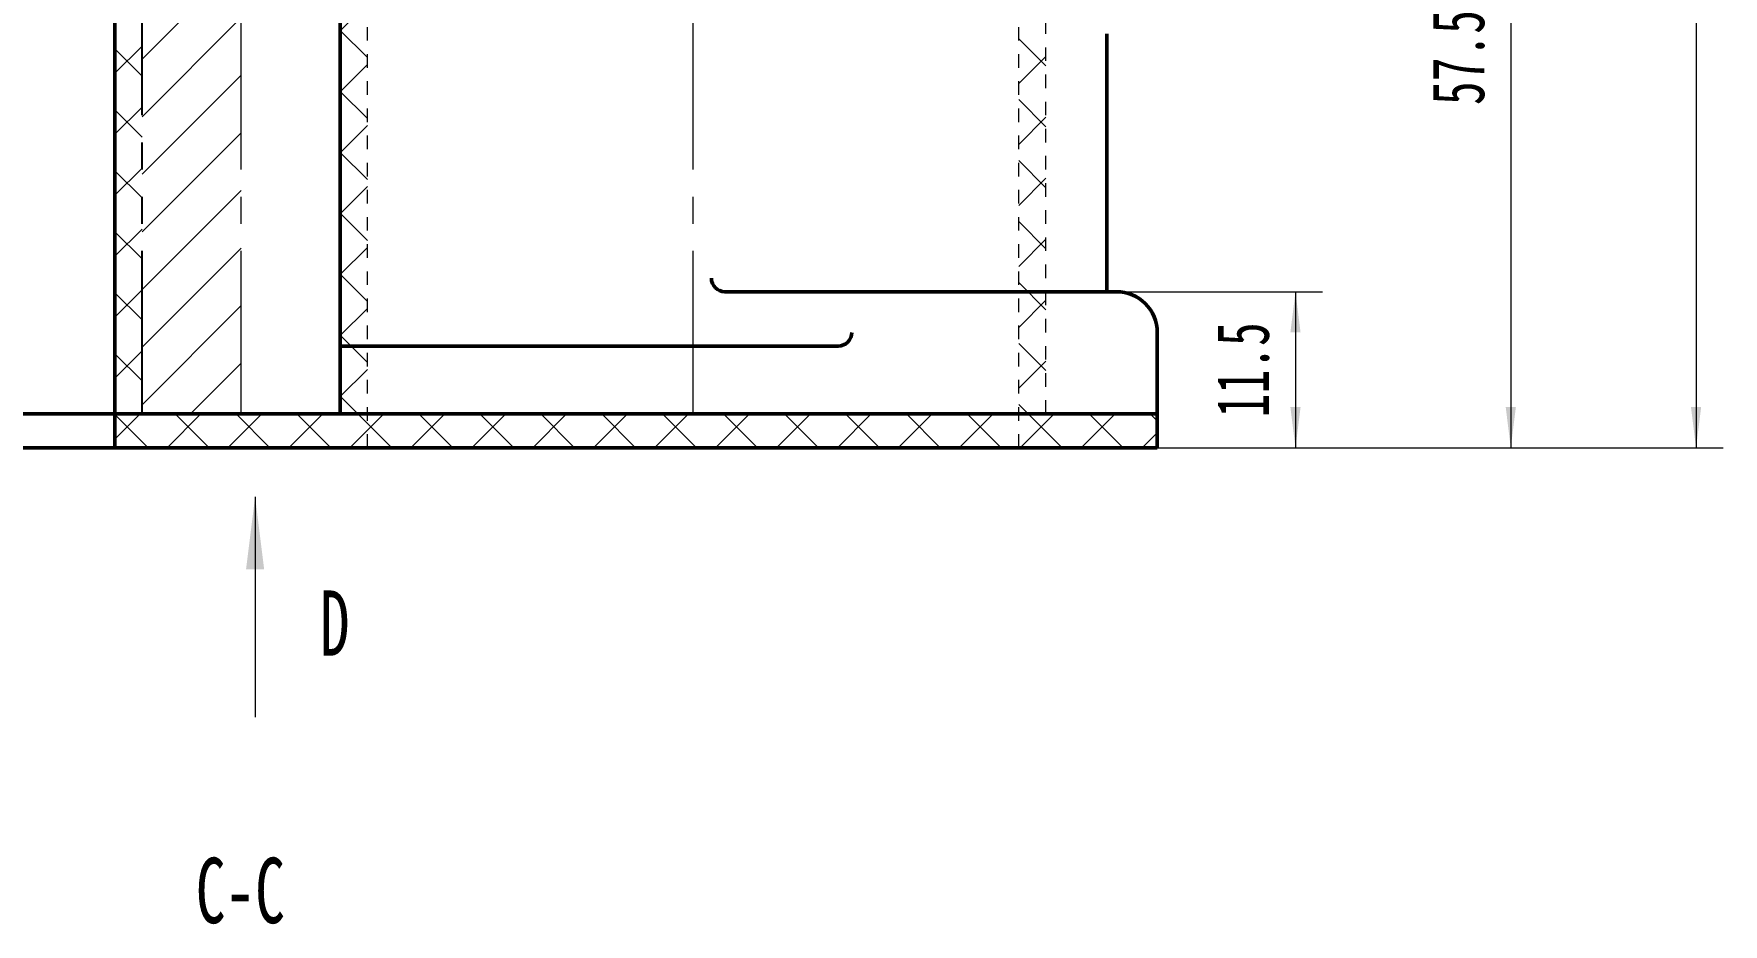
# Model space of a CAD drawing. Header units: millimetres. Extents: x -297 to 297, y -210 to 210.
# Drawn here: x -27.1 to 97.4, y 10.5 to 76.1 of the extents above; entities that cross this region are included whole.
import ezdxf

# ---------------------------------------------------------------- set-up
doc = ezdxf.new("R2010")
doc.units = ezdxf.units.MM
for name, pattern in [('双点画线', [22, 12, -2, 2, -2, 2, -2]), ('点画线', [18, 12, -2, 2, -2]), ('虚线', [2, 1, -1])]:
    doc.linetypes.add(name, pattern=pattern)
doc.layers.get('0').update_dxf_attribs({"lineweight": 35})
for name, color, linetype, lineweight in [('EB0', 7, 'Continuous', 35), ('中心线层', 1, '点画线', 18), ('剖面线层', 7, 'Continuous', 18), ('尺寸线层', 7, 'Continuous', 18), ('细实线层', 7, 'Continuous', 18), ('虚线层', 6, '虚线', 18)]:
    doc.layers.add(name, color=color, linetype=linetype, lineweight=lineweight)
doc.styles.add('标准', font='', dxfattribs={"width": 0.667})
doc.styles.get('标准').set_extended_font_data('宋体')
doc.dimstyles.new('标准', dxfattribs={"dimtxt": 3.853125, "dimasz": 3, "dimexe": 2, "dimexo": 0, "dimgap": 1.672723958333334, "dimtad": 1, "dimdec": 3, "dimdsep": 46, "dimtxsty": '标准', "dimblk": '_CAXARROW', "dimcen": 0, "dimdle": 5, "dimclrd": 256, "dimclre": 256, "dimclrt": 256, "dimazin": 2, "dimtfac": 0.7071067811865475, "dimtdec": 3, "dimtofl": 0, "dimtmove": 0, "dimatfit": 3, "dimfxl": 0, "dimfrac": 2, "dimtolj": 1, "dimtzin": 0, "dimlwd": 18, "dimarcsym": 0})
pattern_1 = [(45, (0, 0), (-2.245064030267288, 2.245064030267288), []), (135, (0, 0), (-2.245064030267288, -2.245064030267288), [])]

# ---------------------------------------------------------------- blocks, each defined once
blk = doc.blocks.new('*X17')
at = {"layer": '尺寸线层', "linetype": 'Continuous', "lineweight": 18, "transparency": 16777216}
for points in [[(65.88569979261948, 57.10189470522126), (66.26069979261949, 54.10189470522126), (65.51069979261949, 54.10189470522126)], [(65.88569979261952, 45.60189470522109), (66.2606997926195, 48.60189470522109), (65.5106997926195, 48.60189470522109)]]:
    blk.add_hatch(color=256, dxfattribs=at).paths.add_polyline_path(points, flags=0)
for p, q in [((52.69759356811065, 57.10189470522121), (67.88569979261948, 57.10189470522126)), ((65.88569979261948, 57.10189470522126), (65.88569979261952, 45.60189470522109)), ((55.69759356821241, 45.60189470522107), (67.88569979261952, 45.6018947052211))]:
    blk.add_line(p, q, dxfattribs=at)
at = {"layer": '尺寸线层', "linetype": 'Continuous', "lineweight": 18, "transparency": 16777216, "insert": (62.03147604261949, 51.35188970522115), "char_height": 3.853125, "width": 10.00994121937503, "attachment_point": 5, "rotation": 90.0000000000002, "line_spacing_factor": 1.150569886022796, "style": '标准'}
blk.add_mtext('\\T1.001;11.5', dxfattribs=at)
blk = doc.blocks.new('_CAXARROW')
blk.add_hatch(color=256).paths.add_polyline_path([(0, 0), (-1, 0.125), (-1, -0.125)], flags=0)
blk = doc.blocks.new('*X18')
at = {"layer": '尺寸线层', "linetype": 'Continuous', "lineweight": 18, "transparency": 16777216}
for points in [[(81.75000815881234, 103.1018947052211), (82.12500815881234, 100.1018947052211), (81.37500815881234, 100.1018947052211)], [(81.75000815881234, 45.60189470522106), (82.12500815881234, 48.60189470522106), (81.37500815881234, 48.60189470522106)]]:
    blk.add_hatch(color=256, dxfattribs=at).paths.add_polyline_path(points, flags=0)
for p, q in [((61.88203654308052, 103.1018947052211), (83.75000815881234, 103.1018947052211)), ((81.75000815881234, 103.1018947052211), (81.75000815881234, 45.60189470522106)), ((55.69759356821241, 45.60189470522107), (83.75000815881234, 45.60189470522106))]:
    blk.add_line(p, q, dxfattribs=at)
at = {"layer": '尺寸线层', "linetype": 'Continuous', "lineweight": 18, "transparency": 16777216, "insert": (77.89578440881235, 74.35188970522107), "char_height": 3.853125, "width": 10.309778563125, "attachment_point": 5, "rotation": 90, "line_spacing_factor": 1.150569886022796, "style": '标准'}
blk.add_mtext('\\T1.001;57.5', dxfattribs=at)
blk = doc.blocks.new('*X19')
at = {"layer": '尺寸线层', "linetype": 'Continuous', "lineweight": 18, "transparency": 16777216}
for points in [[(95.40164151379781, 142.601894705221), (95.77664151379781, 139.601894705221), (95.02664151379781, 139.601894705221)], [(95.40164151379778, 45.60189470522107), (95.77664151379778, 48.60189470522107), (95.02664151379778, 48.60189470522107)]]:
    blk.add_hatch(color=256, dxfattribs=at).paths.add_polyline_path(points, flags=0)
for p, q in [((63.99759356821171, 142.601894705221), (97.40164151379781, 142.601894705221)), ((95.40164151379781, 142.601894705221), (95.40164151379778, 45.60189470522107)), ((55.69759356821241, 45.60189470522107), (97.40164151379778, 45.60189470522107))]:
    blk.add_line(p, q, dxfattribs=at)
at = {"layer": '尺寸线层', "linetype": 'Continuous', "lineweight": 18, "transparency": 16777216, "insert": (91.5545567481728, 94.10188970522105), "char_height": 3.853125, "width": 4.928640588749992, "attachment_point": 5, "rotation": 90, "line_spacing_factor": 1.150569886022796, "style": '标准'}
blk.add_mtext('\\T1.001;97', dxfattribs=at)

msp = doc.modelspace()

# ---------------------------------------------------------------- hatches: boundary and pattern name
at = {"layer": 'EB0', "linetype": 'Continuous', "lineweight": 18}
msp.add_hatch(color=255, dxfattribs=at).paths.add_polyline_path([(-10.77087282057605, 41.99108036862448), (-10.10396035504459, 36.6557806443728), (-11.43778528610751, 36.6557806443728)], flags=0)
at = {"layer": '剖面线层', "linetype": 'Continuous', "lineweight": 18}
h = msp.add_hatch(dxfattribs=at)
h.set_pattern_fill('ANSI37', color=256, style=0)
h.set_pattern_definition(pattern_1)
edge = h.paths.add_edge_path(flags=0)
edge.add_line((-69.10240643178739, 139.1018947052211), (-71.10240643178739, 139.1018947052211))
edge.add_line((-69.10240643178739, 140.1018947052211), (-69.10240643178739, 139.1018947052211))
edge.add_line((-72.10240643178739, 140.1018947052211), (-69.10240643178739, 140.1018947052211))
edge.add_line((-71.10240643178739, 139.1018947052211), (-72.10240643178739, 140.1018947052211))
edge.add_arc((-66.10240643168552, 129.1018947051193), 5.000000000101736, 126.869897646429, 180.0000000000007)
edge.add_line((-69.10240643178739, 139.1018947052211), (-69.10240643178736, 133.1018947051701))
edge.add_line((-71.10240643178739, 139.1018947052211), (-69.10240643178739, 139.1018947052211))
edge.add_line((-71.10240643178736, 129.1018947051193), (-71.10240643178739, 139.1018947052211))
edge.add_line((-69.1190628061857, 103.101894705221), (-71.10240643178736, 103.101894705221))
edge.add_spline(control_points=[(-69.1190628061857, 103.101894705221), (-69.11906280618567, 103.326055807085), (-69.10240643178088, 103.5477277635602)], knot_values=[0, 0, 0, 0.4462485049614354, 0.4462485049614354, 0.4462485049614354], weights=[1, 0.969978967140288, 0.9461121389946014], degree=2, periodic=0)
edge.add_line((-69.10240643178736, 133.1018947051701), (-69.10240643178412, 103.5477277635592))
edge.add_arc((-66.10240643168552, 129.1018947051193), 5.000000000101736, 126.869897646429, 180.0000000000007)
edge.add_line((-71.10240643178739, 103.1018947052211), (-71.10240643178736, 129.1018947051193))
edge.add_line((-69.10240643178733, 48.10189470522106), (-71.10240643178736, 48.10189470522106))
edge.add_line((-69.10240643178682, 102.6560616469536), (-69.10240643178733, 48.10189470522106))
edge.add_spline(control_points=[(-69.10240643178626, 102.6560616469535), (-69.1190628061857, 102.8777336033934), (-69.1190628061857, 103.101894705221)], knot_values=[0, 0, 0, 0.4462485048894368, 0.4462485048894489, 0.4462485048894489], weights=[0.9461121390021401, 0.9699789671450286, 0.9999999999999992], degree=2, periodic=0)
edge.add_line((-71.10240643178736, 103.1018947052211), (-69.1190628061857, 103.101894705221))
edge.add_line((-71.10240643178736, 48.10189470522106), (-71.10240643178736, 103.1018947052211))
edge = h.paths.add_edge_path(flags=0)
edge.add_line((-19.10240643178737, 48.10189470522106), (-21.10240643178737, 48.10189470522106))
edge.add_line((-19.10240643178737, 87.19717842356403), (-19.10240643178737, 48.10189470522106))
edge.add_arc((-11.80240643178565, 103.101894705225), 17.50000000000452, 237.8979714502393, 245.3456649254598)
edge.add_line((-21.10240643178737, 48.10189470522106), (-21.10240643178737, 88.27759033705566))
edge = h.paths.add_edge_path(flags=0)
edge.add_arc((-11.80240643178565, 103.101894705225), 17.50000000000452, 237.8979714502393, 245.3456649254598)
edge.add_line((-19.10240643178737, 92.34503642782401), (-19.10240643178737, 87.19717842356403))
edge.add_arc((-11.80240643178682, 103.1018947052222), 13.00000000000143, 224.3252713414589, 235.8377404833781)
edge.add_line((-21.10240643178737, 88.27759033705566), (-21.10240643178737, 94.01839317772591))
edge = h.paths.add_edge_path(flags=0)
edge.add_arc((-11.80240643178664, 103.1018947052224), 13.00000000000172, 224.3252713414581, 235.8377404833769)
edge.add_line((-19.10240643178737, 96.26742325528396), (-19.10240643178737, 92.34503642782403))
edge.add_arc((-11.80240643178773, 103.101894705221), 9.999999999999993, 201.5651850152484, 223.1136059459019)
edge.add_line((-21.10240643178737, 94.01839317772591), (-21.10240643178737, 99.42629951532233))
edge = h.paths.add_edge_path(flags=0)
edge.add_arc((-11.80240643178773, 103.101894705221), 9.999999999999993, 201.5651850152484, 223.1136059459019)
edge.add_line((-19.10240643178737, 103.101894705221), (-19.10240643178737, 96.26742325528396))
edge.add_line((-21.08575005738906, 103.101894705221), (-19.10240643178737, 103.101894705221))
edge.add_line((-21.10240643178847, 102.6560616469536), (-21.09162174481446, 102.8367108616477))
edge.add_line((-21.09162174481446, 102.8367108616477), (-21.08575005738906, 103.1018947052209))
edge.add_line((-21.10240643178737, 99.42629951532233), (-21.10240643178792, 102.6560616469538))
edge = h.paths.add_edge_path(flags=0)
edge.add_spline(control_points=[(-21.08575005738906, 103.101894705221), (-21.08575005738906, 103.3260558070848), (-21.10240643179384, 103.5477277635599)], knot_values=[0, 0, 0, 0.44624850496108, 0.44624850496108, 0.44624850496108], weights=[1, 0.9699789671403156, 0.9461121389946452], degree=2, periodic=0)
edge.add_line((-19.10240643178737, 103.1018947052211), (-21.08575005738906, 103.101894705221))
edge.add_line((-19.10240643178737, 109.9363661551582), (-19.10240643178737, 103.1018947052211))
edge.add_arc((-11.80240643178777, 103.1018947052211), 9.99999999999997, 136.8863940540985, 158.4348149847521)
edge.add_line((-21.10240643179061, 103.5477277635587), (-21.10240643178737, 106.7774898951198))
edge = h.paths.add_edge_path(flags=0)
edge.add_arc((-11.80240643178768, 103.101894705221), 10.00000000000006, 136.8863940540987, 158.434814984752)
edge.add_line((-19.10240643178737, 113.8587529826181), (-19.10240643178737, 109.9363661551582))
edge.add_arc((-11.80240643178772, 103.101894705221), 13.00000000000001, 124.1622595166222, 135.6747286585425)
edge.add_line((-21.10240643178737, 106.7774898951198), (-21.10240643178737, 112.1853962327162))
edge = h.paths.add_edge_path(flags=0)
edge.add_arc((-11.80240643178741, 103.1018947052206), 13.00000000000052, 124.1622595166223, 135.6747286585422)
edge.add_line((-19.10240643178737, 119.006610986878), (-19.10240643178737, 113.8587529826181))
edge.add_arc((-11.80240643178701, 103.1018947052198), 17.5000000000014, 114.6543350745412, 122.1020285497632)
edge.add_line((-21.10240643178737, 112.1853962327162), (-21.10240643178737, 117.9261990733864))
edge = h.paths.add_edge_path(flags=0)
edge.add_arc((-11.80240643178697, 103.1018947052196), 17.50000000000158, 114.6543350745411, 122.102028549763)
edge.add_line((-19.10240643178737, 134.101894705221), (-19.10240643178737, 119.006610986878))
edge.add_line((-21.10240643178737, 134.101894705221), (-19.10240643178737, 134.101894705221))
edge.add_line((-21.10240643178737, 117.9261990733864), (-21.10240643178737, 134.101894705221))
edge = h.paths.add_edge_path(flags=0)
edge.add_line((-19.10240643178737, 134.101894705221), (-21.10240643178737, 134.1018947052211))
edge.add_line((-19.10240643178737, 139.1018947052211), (-19.10240643178737, 134.101894705221))
edge.add_line((-21.10240643178737, 139.1018947052211), (-19.10240643178737, 139.1018947052211))
edge.add_line((-21.10240643178737, 134.101894705221), (-21.10240643178737, 139.1018947052211))
edge = h.paths.add_edge_path(flags=0)
edge.add_line((-19.10240643178737, 139.1018947052211), (-21.10240643178737, 139.1018947052211))
edge.add_line((-18.10240643178737, 140.101894705221), (-19.10240643178737, 139.1018947052211))
edge.add_line((-21.10240643178737, 140.101894705221), (-18.10240643178737, 140.101894705221))
edge.add_line((-21.10240643178737, 139.1018947052211), (-21.10240643178737, 140.101894705221))
h = msp.add_hatch(dxfattribs=at)
h.set_pattern_fill('无图案', color=256, scale=3, angle=45, style=0, pattern_type=0)
h.set_pattern_definition([(45, (0, 0), (-2.121320343559642, 2.121320343559643), [])])
edge = h.paths.add_edge_path(flags=0)
edge.add_line((-11.80240643178772, 134.1018947052211), (-19.10240643178737, 134.1018947052211))
edge.add_line((-11.80240643178773, 140.101894705221), (-11.80240643178772, 134.1018947052211))
edge.add_line((-18.10240643178737, 140.101894705221), (-11.80240643178773, 140.101894705221))
edge.add_line((-19.10240643178737, 139.1018947052211), (-18.10240643178737, 140.101894705221))
edge.add_line((-19.10240643178737, 134.1018947052211), (-19.10240643178737, 139.1018947052211))
edge.add_arc((-11.80240643178795, 103.1018947052219), 17.49999999999917, 99.2068962213449, 114.6543350745409)
edge.add_line((-14.60240643178737, 131.1018947054174), (-14.60240643178737, 120.3764424561754))
edge.add_arc((-11.60240643198371, 131.1018947054174), 2.99999999980368, 93.82255372577221, 180)
edge.add_line((-11.80240643178772, 134.1018947052211), (-11.80240643178765, 134.0952206146528))
edge.add_line((-19.10240643178737, 134.101894705221), (-11.80240643178772, 134.1018947052211))
edge.add_line((-19.10240643178737, 119.006610986878), (-19.10240643178737, 134.101894705221))
edge.add_arc((-11.8024064317876, 103.1018947052208), 13.00000000000027, 102.4380928150543, 124.162259516622)
edge.add_line((-14.60240643178737, 120.3764424561754), (-14.60240643178737, 115.7967755632678))
edge.add_arc((-11.80240643178795, 103.1018947052219), 17.49999999999917, 99.2068962213449, 114.6543350745409)
edge.add_line((-19.10240643178737, 113.8587529826181), (-19.10240643178737, 119.006610986878))
edge.add_line((-19.10240643178737, 109.9363661551582), (-19.10240643178737, 113.8587529826181))
edge.add_arc((-11.80240643178771, 103.101894705221), 10.00000000000004, 106.2602047083102, 136.8863940540986)
edge.add_line((-14.60240643178737, 115.7967755632678), (-14.60240643178737, 112.7018947052212))
edge.add_arc((-11.8024064317876, 103.1018947052208), 13.00000000000027, 102.4380928150543, 124.162259516622)
edge = h.paths.add_edge_path(flags=0)
edge.add_line((-14.60240643178737, 103.1018947052211), (-19.10240643178737, 103.1018947052211))
edge.add_line((-14.60240643178737, 112.7018947052212), (-14.60240643178737, 103.1018947052211))
edge.add_arc((-11.80240643178771, 103.101894705221), 10.00000000000004, 106.2602047083102, 136.8863940540986)
edge.add_line((-19.10240643178737, 103.1018947052211), (-19.10240643178737, 109.9363661551582))
edge.add_arc((-11.80240643178787, 103.1018947052208), 9.999999999999764, 223.1136059459011, 253.7397952916902)
edge.add_line((-14.60240643178737, 103.1018947052211), (-14.60240643178737, 93.50189470522095))
edge.add_line((-19.10240643178737, 103.1018947052211), (-14.60240643178737, 103.1018947052211))
edge.add_line((-19.10240643178737, 96.26742325528396), (-19.10240643178737, 103.1018947052211))
edge.add_arc((-11.80240643178775, 103.101894705221), 12.99999999999997, 235.8377404833778, 270)
edge.add_line((-11.80240643178773, 90.10856879580166), (-11.80240643178773, 90.10189470522106))
edge.add_arc((-11.60240643179181, 93.10189470521662), 2.999999999995557, 180, 266.1774462707981)
edge.add_line((-14.60240643178737, 93.50189470522095), (-14.60240643178737, 93.10189470521664))
edge.add_arc((-11.80240643178787, 103.1018947052208), 9.999999999999764, 223.1136059459011, 253.7397952916902)
edge.add_line((-19.10240643178737, 92.34503642782403), (-19.10240643178737, 96.26742325528396))
edge.add_arc((-11.80240643178773, 103.1018947052213), 17.50000000000027, 245.345664925461, 269.9999999999997)
edge.add_line((-11.80240643178773, 90.10189470522107), (-11.80240643178773, 85.60189470522106))
edge.add_arc((-11.80240643178775, 103.101894705221), 12.99999999999997, 235.8377404833778, 270)
edge.add_line((-19.10240643178737, 87.19717842356403), (-19.10240643178737, 92.34503642782403))
edge.add_line((-11.80240643178765, 48.10189470522107), (-19.10240643178737, 48.10189470522107))
edge.add_line((-11.80240643178773, 84.10189470522106), (-11.80240643178765, 48.10189470522107))
edge.add_line((-11.80240643178773, 85.60189470522104), (-11.80240643178773, 84.10189470522106))
edge.add_arc((-11.80240643178773, 103.1018947052213), 17.50000000000027, 245.345664925461, 269.9999999999997)
edge.add_line((-19.10240643178737, 48.10189470522107), (-19.10240643178737, 87.19717842356403))
h = msp.add_hatch(dxfattribs=at)
h.set_pattern_fill('ANSI37', color=256, style=0)
h.set_pattern_definition(pattern_1)
edge = h.paths.add_edge_path(flags=0)
edge.add_line((-2.502406431787316, 139.101894705221), (-4.502406431787435, 139.101894705221))
edge.add_line((-2.502406431787316, 140.1018947052211), (-2.502406431787316, 139.101894705221))
edge.add_line((-5.50240643178741, 140.101894705221), (-2.502406431787316, 140.1018947052211))
edge.add_line((-4.502406431787435, 139.101894705221), (-5.50240643178741, 140.101894705221))
edge.add_line((-2.502406431787314, 134.101894705221), (-4.502406431787435, 134.1018947052211))
edge.add_line((-2.502406431787316, 139.101894705221), (-2.502406431787314, 134.101894705221))
edge.add_line((-4.502406431787435, 139.101894705221), (-2.502406431787316, 139.101894705221))
edge.add_line((-4.502406431787435, 134.101894705221), (-4.502406431787435, 139.101894705221))
edge.add_arc((-11.80240643178934, 103.1018947052179), 17.50000000000346, 57.89797145023478, 65.34566492545646)
edge.add_line((-2.502406431787307, 119.6702380140734), (-2.502406431787307, 117.9261990733859))
edge.add_arc((-11.80240643178806, 103.1018947052203), 19.0000000000008, 60.69400576464169, 67.40526248483012)
edge.add_line((-4.502406431787435, 119.0066109868777), (-4.502406431787435, 120.6435593924734))
edge.add_arc((-11.80240643178806, 103.1018947052203), 19.0000000000008, 60.69400576464169, 67.40526248483012)
edge.add_line((-2.502406431787316, 134.1018947052211), (-2.502406431787307, 119.6702380140734))
edge.add_line((-4.502406431787435, 134.1018947052211), (-2.502406431787316, 134.1018947052211))
edge.add_line((-4.502406431787435, 120.6435593924734), (-4.502406431787435, 134.1018947052211))
edge = h.paths.add_edge_path(flags=0)
edge.add_line((-2.502406431787307, 103.1018947052211), (-3.802406431787761, 103.1018947052211))
edge.add_line((-2.502406431787307, 117.9261990733859), (-2.502406431787307, 103.1018947052211))
edge.add_arc((-11.80240643178615, 103.1018947052239), 17.49999999999674, 57.89797145023327, 65.3456649254578)
edge.add_line((-4.502406431787435, 106.374508339611), (-4.502406431787435, 119.0066109868777))
edge.add_arc((-11.80240643178781, 103.101894705221), 8.000000000000055, 1.017777498068318e-13, 24.14684799649659)
edge.add_arc((-11.80240643178767, 103.101894705221), 17.49999999999987, 294.6543350745425, 302.1020285497656)
edge.add_line((-2.502406431787312, 103.1018947052211), (-2.502406431787312, 88.27759033705622))
edge.add_line((-3.802406431787762, 103.1018947052211), (-2.502406431787312, 103.1018947052211))
edge.add_arc((-11.80240643178781, 103.1018947052211), 8.000000000000046, 335.8531520035029, 359.9999999999995)
edge.add_line((-4.502406431787435, 87.19717842356438), (-4.502406431787435, 99.82928107083107))
edge.add_arc((-11.80240643178822, 103.101894705222), 19.00000000000105, 292.59473751517, 299.3059942353584)
edge.add_line((-2.502406431787314, 88.27759033705621), (-2.502406431787314, 86.53355139636871))
edge.add_arc((-11.80240643178767, 103.101894705221), 17.49999999999987, 294.6543350745425, 302.1020285497656)
edge.add_line((-4.502406431787435, 85.5602300179687), (-4.502406431787435, 87.19717842356438))
edge.add_line((-2.502406431787314, 84.10189470522106), (-4.502406431787435, 84.10189470522106))
edge.add_line((-2.502406431787314, 86.5335513963687), (-2.502406431787314, 84.10189470522106))
edge.add_arc((-11.80240643178808, 103.1018947052217), 19.00000000000069, 292.5947375151701, 299.3059942353585)
edge.add_line((-4.502406431787435, 84.10189470522104), (-4.502406431787435, 85.5602300179687))
edge.add_line((-2.502406431787307, 53.10189470522106), (-4.502406431787435, 53.10189470522106))
edge.add_line((-2.50240643178731, 84.10189470522104), (-2.502406431787307, 53.10189470522106))
edge.add_line((-4.502406431787435, 84.10189470522104), (-2.50240643178731, 84.10189470522104))
edge.add_line((-4.502406431787435, 84.06666037445152), (-4.502406431787435, 84.10189470522104))
edge.add_line((-4.502406431787435, 53.10189470522106), (-4.502406431787435, 84.06666037445152))
edge.add_line((-2.502406431787309, 48.10189470522107), (-4.502406431787435, 48.10189470522107))
edge.add_line((-2.502406431787307, 53.10189470522106), (-2.502406431787309, 48.10189470522107))
edge.add_line((-4.502406431787435, 53.10189470522107), (-2.502406431787307, 53.10189470522106))
edge.add_line((-4.502406431787435, 48.10189470522107), (-4.502406431787435, 53.10189470522107))
edge = h.paths.add_edge_path(flags=0)
edge.add_line((47.49759356821256, 48.10189470522108), (45.49759356821255, 48.10189470522108))
edge.add_line((47.49759356821254, 57.1018947052212), (47.49759356821256, 48.10189470522108))
edge.add_line((45.49759356821257, 57.10189470522118), (47.49759356821254, 57.1018947052212))
edge.add_line((45.49759356821255, 48.10189470522108), (45.49759356821257, 57.10189470522118))
edge = h.paths.add_edge_path(flags=0)
edge.add_line((47.49759356821254, 57.10189470522118), (45.49759356821257, 57.10189470522118))
edge.add_line((47.49759356821254, 84.10189470522103), (47.49759356821254, 57.10189470522118))
edge.add_line((45.49759356821256, 84.10189470522104), (47.49759356821254, 84.10189470522103))
edge.add_line((45.49759356821254, 57.1018947052212), (45.49759356821256, 84.10189470522104))
edge = h.paths.add_edge_path(flags=0)
edge.add_line((47.49759356821254, 84.10189470522106), (45.49759356821257, 84.10189470522104))
edge.add_line((47.49759356821254, 103.1018947052211), (47.49759356821254, 84.10189470522106))
edge.add_line((45.49759356821257, 103.1018947052211), (47.49759356821254, 103.1018947052211))
edge.add_line((45.49759356821256, 84.10189470522106), (45.49759356821257, 103.1018947052211))
edge = h.paths.add_edge_path(flags=0)
edge.add_line((47.49759356821254, 103.1018947052211), (45.49759356821257, 103.1018947052211))
edge.add_line((47.49759356821254, 134.101894705221), (47.49759356821254, 103.1018947052211))
edge.add_line((45.49759356821257, 134.101894705221), (47.49759356821254, 134.101894705221))
edge.add_line((45.49759356821256, 103.1018947052211), (45.49759356821257, 134.101894705221))
edge = h.paths.add_edge_path(flags=0)
edge.add_line((47.49759356821254, 134.101894705221), (45.49759356821257, 134.101894705221))
edge.add_line((47.49759356821255, 139.101894705221), (47.49759356821254, 134.101894705221))
edge.add_line((45.49759356821257, 139.101894705221), (47.49759356821255, 139.101894705221))
edge.add_line((45.49759356821256, 134.101894705221), (45.49759356821257, 139.101894705221))
edge = h.paths.add_edge_path(flags=0)
edge.add_line((47.49759356821255, 139.101894705221), (45.49759356821257, 139.101894705221))
edge.add_line((48.49759356821249, 140.101894705221), (47.49759356821255, 139.101894705221))
edge.add_line((45.49759356821255, 140.101894705221), (48.49759356821249, 140.101894705221))
edge.add_line((45.49759356821256, 139.1018947052211), (45.49759356821255, 140.101894705221))
h = msp.add_hatch(dxfattribs=at)
h.set_pattern_fill('ANSI37', color=256, style=0)
h.set_pattern_definition(pattern_1)
edge = h.paths.add_edge_path(flags=0)
edge.add_line((55.69759356821241, 45.60189470520713), (-21.10240643178737, 45.60189470521505))
edge.add_line((55.69759356821241, 48.10189470522107), (55.69759356821241, 45.60189470520713))
edge.add_line((47.49759356821254, 48.10189470522107), (55.69759356821241, 48.10189470522107))
edge.add_line((21.49759356821262, 48.10189470522106), (47.49759356821254, 48.10189470522107))
edge.add_line((-4.502406431787435, 48.10189470522107), (21.49759356821262, 48.10189470522106))
edge.add_line((-11.80240643178765, 48.10189470522106), (-4.502406431787435, 48.10189470522107))
edge.add_line((-19.10240643178737, 48.10189470522107), (-11.80240643178765, 48.10189470522106))
edge.add_line((-21.10240643178737, 48.10189470522106), (-19.10240643178737, 48.10189470522107))
edge.add_line((-21.10240643178737, 45.60189470522106), (-21.10240643178737, 48.10189470522106))
edge = h.paths.add_edge_path(flags=0)
edge.add_line((-69.10240643178736, 45.60189470522106), (-79.30240643178774, 45.60189470522106))
edge.add_line((-69.10240643178736, 48.10189470522105), (-69.10240643178736, 45.60189470522106))
edge.add_line((-71.10240643178736, 48.10189470522106), (-69.10240643178736, 48.10189470522105))
edge.add_line((-79.30240643178774, 48.10189470522106), (-71.10240643178736, 48.10189470522106))
edge.add_line((-79.30240643178774, 45.601894705207), (-79.30240643178774, 48.10189470522106))

# ---------------------------------------------------------------- linework, layer by layer
at = {"layer": 'EB0', "linetype": 'Continuous', "lineweight": 50}
for p, q in [((-21.10240643178737, 45.60189470520699), (-21.10240643178737, 142.601894705221)), ((-4.502406431787435, 48.10189470522099), (-4.502406431787435, 84.06666037445152)), ((51.99759356821197, 57.10189470522118), (51.99759356821197, 76.10189130684024)), ((52.69759356811065, 57.10189470522121), (23.84602562856315, 57.10189470522113)), ((55.69759356821241, 45.60189470520713), (55.69759356821238, 54.10189470507724)), ((-4.502406431787435, 53.10189470522107), (32.19436712071531, 53.10189470522106)), ((-79.30240643178774, 48.10189470522106), (55.69759356821241, 48.10189470522107)), ((-79.30240643178774, 45.60189470522106), (55.69759356821241, 45.60189470522107))]:
    msp.add_line(p, q, dxfattribs=at)
at = {"layer": 'EB0', "linetype": '双点画线', "lineweight": 25}
msp.add_line((-19.10240643178737, 48.10189470522108), (-19.10240643178737, 139.1018947052211), dxfattribs=at)
at = {"layer": 'EB0', "linetype": 'Continuous', "lineweight": 50}
for centre, radius, start, end in [((23.84602562852389, 58.10189470531594), 1.000000000094815, 180.0000000000004, 269.9999999977501), ((52.69759356811066, 54.10189470511943), 3.000000000101743, 1.357036664045078e-13, 90.00000000080608), ((32.19436712071348, 54.10189470521664), 0.9999999999956088, 270.0000000001046, 2.100692756022263e-10)]:
    msp.add_arc(centre, radius, start, end, dxfattribs=at)
at = {"layer": '中心线层', "linetype": '点画线', "lineweight": 18}
for p, q in [((-11.80240643178765, 48.10189470522107), (-11.80240643178773, 140.1018947052211)), ((21.49759356821262, 48.10189470522106), (21.49759356821262, 140.1018947052211))]:
    msp.add_line(p, q, dxfattribs=at)
at = {"layer": '细实线层', "color": 7, "linetype": 'Continuous', "lineweight": 18}
msp.add_line((-10.77087282057605, 41.99108036862448), (-10.77087282057605, 25.77319451175575), dxfattribs=at)
at = {"layer": '虚线层', "color": 6, "linetype": '虚线', "lineweight": 18}
for p, q in [((-2.502406431787307, 45.60189470520714), (-2.502406431787314, 140.101894705221)), ((45.49759356821255, 45.60189470520714), (45.49759356821256, 140.101894705221)), ((47.49759356821255, 48.10189470522103), (47.49759356821255, 139.101894705221))]:
    msp.add_line(p, q, dxfattribs=at)

# ---------------------------------------------------------------- texts
at = {"layer": '尺寸线层', "linetype": 'Continuous', "lineweight": 18, "char_height": 4.81640625, "width": 47.22561088410814, "attachment_point": 1, "line_spacing_factor": 1.150569886022796, "style": '标准'}
for s, insert in [('\\T1.001;D', (-5.9954333033831, 35.09844337154375)), ('\\T1.001;C-C', (-15.14296174851471, 15.4057566319701))]:
    msp.add_mtext(s, dxfattribs=dict(at, insert=insert))

# ---------------------------------------------------------------- dimensions: what is measured, and where the dimension line sits
at = {"layer": '尺寸线层', "linetype": 'Continuous', "lineweight": 18}
for base, p1, angle, picture, middle in [((95.40164151379778, 45.60189470522107), (63.99759356821171, 142.601894705221), 90, '*X19', (91.6616415137978, 94.10188970522105)), ((81.75000815881234, 45.60189470522107), (61.88203654308052, 103.1018947052211), 90, '*X18', (78.01000815881233, 74.35188970522107)), ((65.8856997926195, 45.6018947052211), (52.69759356811065, 57.10189470522121), 270.0000000000002, '*X17', (62.1456997926195, 51.35188970522115))]:
    dim = msp.add_linear_dim(base=base, p1=p1, p2=(55.69759356821241, 45.60189470522107), angle=angle, dimstyle='标准', override={"dimsah": 1, "dimtfill": 1, "dimtzin": 0}, dxfattribs=at)
    dim.commit()
    dim.dimension.update_dxf_attribs({"geometry": picture, "text_midpoint": middle})

doc.saveas('drawing.dxf')
